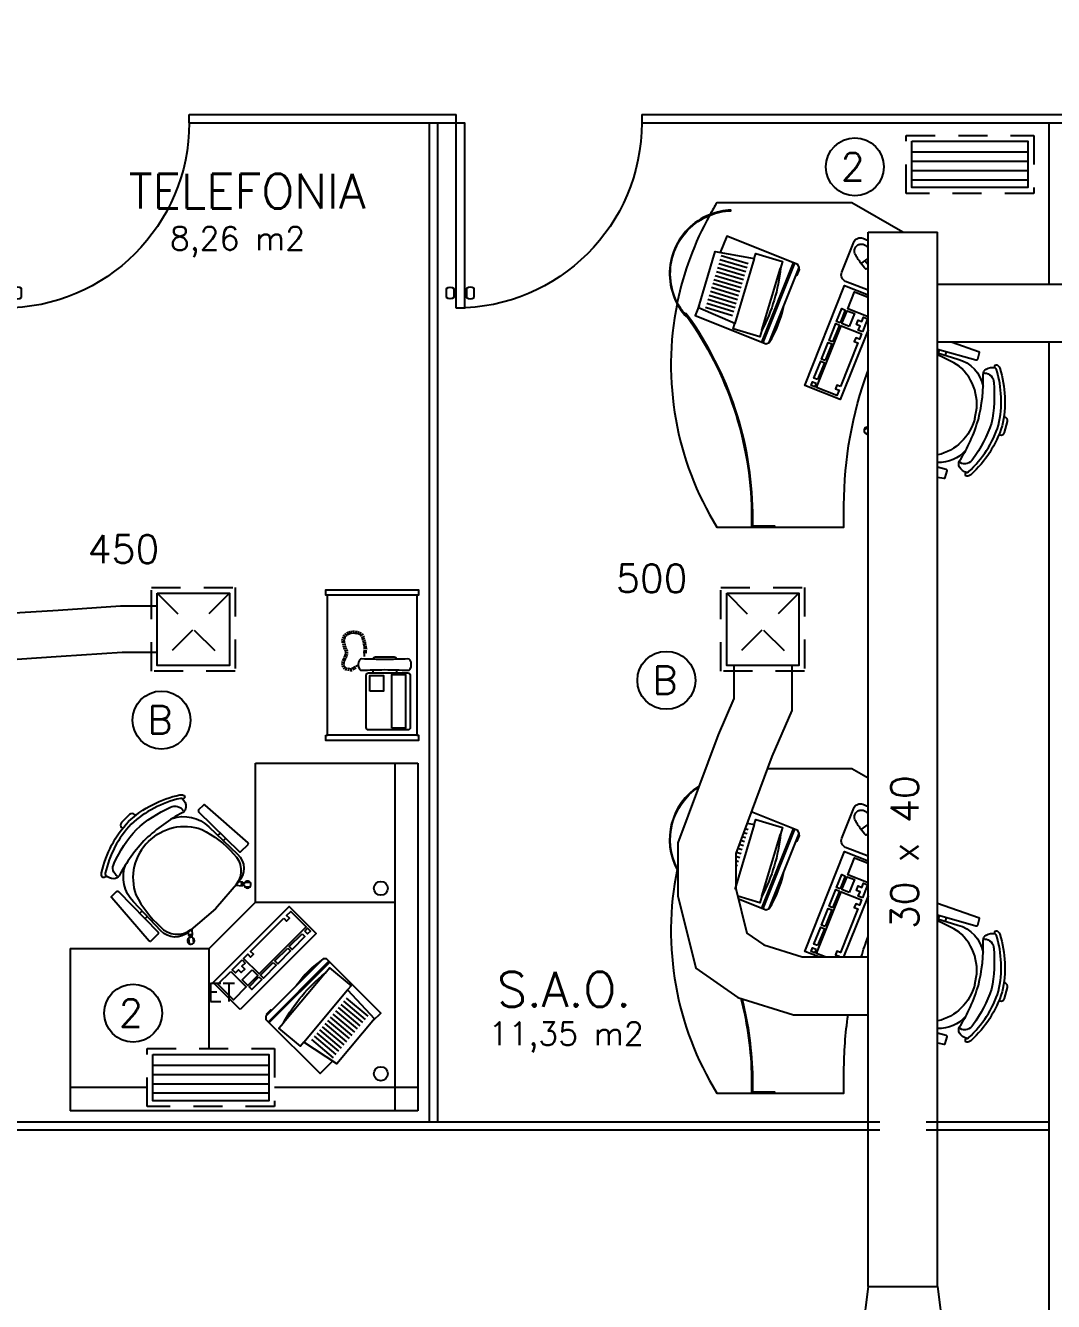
# Model space of a CAD drawing. Extents: x 372.3 to 443.5, y -41.5 to 0.6.
# Drawn here: x 406.24 to 410.67, y -10.1 to -4.59 of the extents above; entities that cross this region are included whole.
import ezdxf

# ---------------------------------------------------------------- set-up
doc = ezdxf.new("R2010")
doc.units = 0
doc.header["$MEASUREMENT"] = 0
doc.linetypes.add('HIDDEN2', pattern=[0.1875, 0.125, -0.0625])
doc.layers.get('0').update_dxf_attribs({"linetype": 'CONTINUOUS'})
for name, color, linetype in [('A1DIVS', 30, 'CONTINUOUS'), ('A1MOBI', 253, 'CONTINUOUS'), ('A1PORTA', 40, 'CONTINUOUS'), ('A2TXT25', 4, 'CONTINUOUS'), ('A2TXT50', 13, 'CONTINUOUS'), ('AC-DIFUSORES', 2, 'CONTINUOUS'), ('AC-DUTOS', 14, 'CONTINUOUS'), ('AC-DUTOSMANTIDOS', 252, 'CONTINUOUS'), ('AC-TEXTO', 7, 'CONTINUOUS')]:
    doc.layers.add(name, color=color, linetype=linetype)
doc.styles.add('ROMANS', font='ROMANS.SHX')
doc.styles.add('RSA02', font='romans', dxfattribs={"height": 0.1, "bigfont": 'acen'})
doc.styles.add('SIMPLEX-10', font='simplex.shx', dxfattribs={"height": 0.1})
doc.styles.add('SIMPLEX-15', font='simplex.shx', dxfattribs={"height": 0.15})

# ---------------------------------------------------------------- blocks, each defined once
blk = doc.blocks.new('P-P080E')
blk.add_lwpolyline([(0, 0.8), (0, 0), (0.035, 0), (0.035, 0.8)], close=True)
at = {"color": 1}
for points in [[(-0.042, 0.7535), (-0.042, 0.7151, 0.363892), (-0.0097, 0.7151), (-0.0097, 0.7535, 0.363892)], [(0.077, 0.7535), (0.077, 0.7151, -0.363892), (0.0447, 0.7151), (0.0447, 0.7535, -0.363892)]]:
    blk.add_lwpolyline(points, format="xyb", close=True, dxfattribs=at)
blk.add_arc((0, 0), 0.8, 0, 90, dxfattribs=at)

msp = doc.modelspace()

# ---------------------------------------------------------------- linework, layer by layer
at = {"layer": 'A1DIVS'}
for p, q in [((406.9476, -4.9779), (408.0992, -4.9779)), ((406.9476, -5.0129), (406.9476, -4.9779)), ((408.0992, -5.0129), (408.0992, -4.9779)), ((408.8992, -4.9779), (415.7341, -4.9779)), ((407.9842, -9.324), (407.9842, -5.0129)), ((408.0192, -9.324), (408.0192, -5.0129)), ((410.6548, -5.0129), (410.6548, -5.7103)), ((410.6548, -5.9603), (410.6548, -10.7103)), ((409.9253, -9.3245), (404.8248, -9.3241)), ((410.6548, -9.3246), (410.1253, -9.3245)), ((409.9253, -9.3595), (404.8248, -9.3591)), ((410.6548, -9.3596), (410.1253, -9.3595))]:
    msp.add_line(p, q, dxfattribs=at)
for points in [[(408.8992, -4.9779), (408.8992, -5.0129), (415.7691, -5.0129), (415.7691, -4.5937)], [(406.9476, -5.0129), (408.0992, -5.0129)], [(408.0192, -5.0129), (408.0992, -5.0129)]]:
    msp.add_lwpolyline(points, dxfattribs=at)
at = {"layer": 'A1MOBI'}
for p, q in [((409.3534, -5.6391), (409.2366, -5.604)), ((409.3586, -5.6219), (409.2418, -5.5867)), ((409.8457, -5.621), (409.8753, -5.5995)), ((409.8632, -5.6083), (409.8753, -5.625)), ((409.3378, -5.6908), (409.221, -5.6557)), ((409.343, -5.6736), (409.2262, -5.6385)), ((409.3482, -5.6564), (409.2314, -5.6212)), ((409.4176, -5.9599), (409.5544, -5.617)), ((409.4223, -5.9617), (409.559, -5.6189)), ((409.3172, -5.7594), (409.2004, -5.7243)), ((409.3224, -5.7422), (409.2056, -5.707)), ((409.3275, -5.7253), (409.2106, -5.6902)), ((409.3326, -5.7081), (409.2158, -5.6729)), ((409.3016, -5.8111), (409.1848, -5.776)), ((409.3068, -5.7939), (409.19, -5.7587)), ((409.312, -5.7766), (409.1952, -5.7415)), ((409.2913, -5.8456), (409.1745, -5.8104)), ((409.2965, -5.8284), (409.1796, -5.7932)), ((410.1791, -6.0071), (410.183, -5.9926)), ((410.2097, -6.0165), (410.2138, -6.0014)), ((409.8753, -6.3299), (409.8585, -6.3376)), ((409.8753, -6.3506), (409.8664, -6.3547)), ((407.9293, -7.0509), (407.5441, -7.0509)), ((407.6357, -7.2231), (407.6272, -7.2105)), ((407.6428, -7.2208), (407.6371, -7.2068)), ((407.6502, -7.2192), (407.6476, -7.2045)), ((407.6585, -7.2184), (407.6581, -7.2034)), ((407.667, -7.219), (407.6692, -7.2042)), ((407.6746, -7.2205), (407.6795, -7.2063)), ((407.6814, -7.2231), (407.6897, -7.2105)), ((407.6199, -7.2543), (407.6048, -7.2543)), ((407.6198, -7.2471), (407.605, -7.244)), ((407.6216, -7.2622), (407.6068, -7.2649)), ((407.6214, -7.2391), (407.6072, -7.2342)), ((407.6248, -7.232), (407.6118, -7.2244)), ((407.6298, -7.2264), (407.6183, -7.2164)), ((407.6871, -7.2281), (407.6989, -7.2187)), ((407.6904, -7.2346), (407.7042, -7.2287)), ((407.6927, -7.2416), (407.7072, -7.2377)), ((407.6947, -7.2497), (407.7094, -7.2468)), ((407.6964, -7.2573), (407.7113, -7.2553)), ((407.6978, -7.265), (407.7127, -7.2631)), ((407.6244, -7.2707), (407.61, -7.275)), ((407.6116, -7.3209), (407.6251, -7.3275)), ((407.6276, -7.2796), (407.6134, -7.2845)), ((407.615, -7.3132), (407.6289, -7.3188)), ((407.6172, -7.2917), (407.6314, -7.2867)), ((407.6174, -7.3063), (407.6319, -7.3099)), ((407.6187, -7.2991), (407.6338, -7.2988)), ((407.6981, -7.2976), (407.7132, -7.2985)), ((407.6989, -7.2897), (407.7139, -7.2907)), ((407.699, -7.2729), (407.714, -7.272)), ((407.6996, -7.2804), (407.7146, -7.2813)), ((407.618, -7.348), (407.6031, -7.3507)), ((407.6191, -7.3412), (407.6039, -7.34)), ((407.6192, -7.3554), (407.6052, -7.3608)), ((407.6217, -7.3343), (407.6072, -7.33)), ((407.6214, -7.3598), (407.6116, -7.3706)), ((407.6279, -7.3636), (407.62, -7.376)), ((407.6359, -7.365), (407.6339, -7.3798)), ((407.644, -7.3651), (407.6459, -7.38)), ((407.6504, -7.3621), (407.6579, -7.3747)), ((407.6571, -7.3574), (407.6663, -7.3691)), ((407.9293, -7.6559), (407.5441, -7.6559)), ((407.2342, -7.7758), (407.9342, -7.7758)), ((407.2342, -8.3758), (407.2342, -7.7758)), ((407.8342, -7.7758), (407.8342, -9.2758)), ((407.9342, -7.7758), (407.9342, -9.2758)), ((407.0714, -8.0887), (407.0825, -8.0777)), ((409.3534, -8.0808), (409.3379, -8.0762)), ((409.3586, -8.0636), (409.3442, -8.0593)), ((409.4176, -8.4016), (409.5544, -8.0587)), ((409.4223, -8.4034), (409.559, -8.0606)), ((409.8457, -8.0627), (409.8753, -8.0412)), ((407.0947, -8.1106), (407.1054, -8.1001)), ((409.3326, -8.1498), (409.3128, -8.1438)), ((409.3378, -8.1325), (409.3191, -8.1269)), ((409.343, -8.1153), (409.3253, -8.11)), ((409.3482, -8.0981), (409.3316, -8.0931)), ((409.3224, -8.1839), (409.3049, -8.1786)), ((409.3172, -8.2011), (409.3049, -8.1974)), ((409.3275, -8.167), (409.3065, -8.1607)), ((409.312, -8.2183), (409.3049, -8.2162)), ((409.3068, -8.2356), (409.3049, -8.235)), ((407.1863, -8.308), (407.2095, -8.3102)), ((407.1881, -8.2892), (407.2113, -8.2914)), ((406.745, -8.4134), (406.734, -8.4244)), ((407.0342, -8.5758), (407.2342, -8.3758)), ((407.2342, -8.3758), (407.8342, -8.3758)), ((406.7669, -8.4368), (406.7562, -8.4473)), ((410.1791, -8.4488), (410.183, -8.4343)), ((410.2097, -8.4582), (410.2138, -8.4431)), ((406.945, -8.531), (406.947, -8.5543)), ((406.9638, -8.5294), (406.9658, -8.5526)), ((406.4342, -8.5758), (406.4342, -9.1758)), ((406.4342, -8.5758), (407.0342, -8.5758)), ((407.0342, -9.0076), (407.0342, -8.5758)), ((407.5504, -8.6308), (407.2894, -8.8919)), ((407.554, -8.6344), (407.2929, -8.8954)), ((407.6134, -8.8031), (407.7068, -8.8815)), ((407.6249, -8.7893), (407.7184, -8.8677)), ((407.5671, -8.8582), (407.6605, -8.9366)), ((407.5786, -8.8444), (407.6721, -8.9228)), ((407.5902, -8.8306), (407.6837, -8.9091)), ((407.6018, -8.8169), (407.6952, -8.8953)), ((407.521, -8.9131), (407.6145, -8.9915)), ((407.5326, -8.8993), (407.6261, -8.9777)), ((407.5442, -8.8855), (407.6376, -8.9639)), ((407.5555, -8.872), (407.6489, -8.9504)), ((407.4748, -8.9682), (407.5682, -9.0466)), ((407.4863, -8.9544), (407.5798, -9.0329)), ((407.4979, -8.9407), (407.5913, -9.0191)), ((407.5095, -8.9269), (407.6029, -9.0053)), ((406.4342, -9.1758), (406.4342, -9.2758)), ((406.7659, -9.1758), (406.4342, -9.1758)), ((407.9342, -9.1758), (407.3159, -9.1758)), ((407.9342, -9.2758), (406.4342, -9.2758))]:
    msp.add_line(p, q, dxfattribs=at)
for points in [[(409.0517, -5.794, 0.061905), (409.0908, -5.8494), (409.093, -5.8474, -0.065281), (409.0527, -5.7893, -0.440786), (409.1914, -5.4129, -0.087098), (409.2833, -5.393), (409.2831, -5.39, 0.083712), (409.1937, -5.4088, 0.448839)], [(409.4981, -5.6408, -0.09377), (409.4177, -5.908), (409.4089, -5.9372), (409.2932, -5.9024), (409.3001, -5.8797), (409.1434, -5.8114), (409.2164, -5.5688), (409.3847, -5.5983), (409.3912, -5.5768), (409.5068, -5.6116)], [(409.0969, -5.8442), (409.0899, -5.8363), (409.0862, -5.8396), (409.093, -5.8474, -0.152369), (409.3732, -6.6925), (409.3732, -6.7583), (409.4732, -6.7583), (409.4732, -6.7533), (409.3782, -6.7533), (409.3782, -6.6925, 0.152418)], [(410.4534, -6.3214, -0.132145), (410.3187, -6.5316, -0.124165), (410.3056, -6.5374, -1.038498), (410.3005, -6.5218, -0.208847), (410.2696, -6.4984, -0.264841), (410.2698, -6.472, 0.070376), (410.3509, -6.2935, 0.070376), (410.3715, -6.0986, -0.264841), (410.3847, -6.0757, -0.208847), (410.4232, -6.0712, -1.038498), (410.4355, -6.0603, -0.124165), (410.4438, -6.072, -0.132145)], [(407.7911, -7.3726, -0.013453), (407.8911, -7.3753, 0.283708), (407.9003, -7.3703, 0.265397), (407.9003, -7.331, 0.283708), (407.8911, -7.326, -0.013453), (407.7911, -7.3286, -0.013453), (407.6911, -7.326, 0.283708), (407.6818, -7.331, 0.265397), (407.6818, -7.3703, 0.283708), (407.6911, -7.3753, -0.013453)], [(407.9011, -7.3965), (407.9011, -7.6225, -0.414214), (407.8911, -7.6325), (407.7211, -7.6325, -0.414214), (407.7111, -7.6225), (407.7111, -7.3965), (407.7111, -7.3967, -0.414214), (407.7211, -7.3867), (407.8911, -7.3867, -0.414214), (407.9011, -7.3967)], [(406.6859, -8.0275, -0.132145), (406.9075, -7.9126, -0.124165), (406.9217, -7.914, -1.038498), (406.9184, -7.9301, -0.208847), (406.9334, -7.9658, -0.264841), (406.9201, -7.9886, 0.070376), (406.7608, -8.1028, 0.070376), (406.6457, -8.2615, -0.264841), (406.6229, -8.2747, -0.208847), (406.5873, -8.2595, -1.038498), (406.5712, -8.2628, -0.124165), (406.5698, -8.2485, -0.132145)], [(407.2013, -8.1269, 0.414214), (407.2014, -8.1194), (407.0163, -7.9577, 0.414214), (407.0087, -7.9576), (406.9883, -7.9779, 0.414214), (406.9883, -7.9855), (407.1632, -8.1573, 0.414214), (407.1708, -8.1573)], [(406.7826, -8.5435, -0.414214), (406.7751, -8.5434), (406.6143, -8.3575, -0.414214), (406.6143, -8.35), (406.6347, -8.3297, -0.414214), (406.6423, -8.3297), (406.8132, -8.5055, -0.414214), (406.8131, -8.5131)], [(410.4534, -8.7631, -0.132145), (410.3187, -8.9733, -0.124165), (410.3056, -8.9791, -1.038498), (410.3005, -8.9635, -0.208847), (410.2696, -8.9401, -0.264841), (410.2698, -8.9137, 0.070376), (410.3509, -8.7352, 0.070376), (410.3715, -8.5403, -0.264841), (410.3847, -8.5174, -0.208847), (410.4232, -8.5129, -1.038498), (410.4355, -8.502, -0.124165), (410.4438, -8.5137, -0.132145)], [(407.354, -8.8958, -0.09377), (407.5334, -8.682), (407.553, -8.6587), (407.6455, -8.7363), (407.6303, -8.7545), (407.7473, -8.8791), (407.5845, -9.0731), (407.4415, -8.9796), (407.427, -8.9968), (407.3345, -8.9192)]]:
    msp.add_lwpolyline(points, format="xyb", close=True, dxfattribs=at)
for points in [[(410.0258, -5.4858), (409.8049, -5.3583), (409.2232, -5.3583, 0.010935), (409.1937, -5.4088)], [(409.1914, -5.4129, 0.075445), (409.0527, -5.7893)], [(409.8753, -5.7361), (409.7786, -5.6975, -0.414214), (409.7618, -5.6585), (409.8137, -5.5285, -0.414214), (409.8527, -5.5117), (409.8753, -5.5208)], [(409.8753, -5.6399, -0.013838), (409.8652, -5.6454, -0.021345), (409.8429, -5.6171, -0.027602), (409.8176, -5.5779, -0.092672), (409.8165, -5.5644, -0.102508), (409.8204, -5.5516, -0.109899), (409.8288, -5.5422, -0.109899), (409.8403, -5.5373, -0.102508), (409.8537, -5.5375, -0.092672), (409.8661, -5.5428, -0.008245), (409.8753, -5.5533, -0.008245)], [(409.0517, -5.794, 0.189731), (409.2232, -6.7583), (409.7712, -6.7583), (409.7712, -6.6633, -0.088182), (409.8753, -6.0827, -0.088182)], [(410.2379, -5.9603), (410.3509, -5.9997, -0.414214), (410.3546, -6.0062), (410.3471, -6.034, -0.414214), (410.3405, -6.0378), (410.1753, -5.9907)], [(410.1753, -6.006), (410.2618, -6.0325, -0.290935), (410.3714, -6.1517)], [(410.3352, -6.2893, 0.299563), (410.2675, -6.0629, 0.056845), (410.1753, -6.016, 0.056845)], [(410.3772, -6.0932, -0.405482), (410.4172, -6.1342, -0.077014), (410.407, -6.3088, -0.077014), (410.3272, -6.4644, -0.405482), (410.272, -6.4795)], [(410.3005, -6.5218, 0.054815), (410.3028, -6.5217, 0.122717), (410.3087, -6.519, 0.130999), (410.4379, -6.3172, 0.130999), (410.4289, -6.0778, 0.122717), (410.4251, -6.0725, 0.054815), (410.4232, -6.0712)], [(410.3352, -6.2893, -0.280768), (410.1753, -6.4464, -0.280768)], [(410.4412, -6.3589), (410.4454, -6.36, 0.414214), (410.4638, -6.3495), (410.4766, -6.3025, 0.414214), (410.4661, -6.2841), (410.4619, -6.283)], [(410.2966, -6.4262, -0.230591), (410.1753, -6.4787, -0.230591)], [(410.1753, -6.5415), (410.2019, -6.5468, 0.414214), (410.2084, -6.543), (410.216, -6.5153, 0.414214), (410.2123, -6.5087), (410.1753, -6.4991)], [(407.7404, -7.328), (407.7404, -7.3274), (407.7404, -7.3276, -0.414214), (407.7504, -7.3176), (407.8323, -7.3176, -0.414214), (407.8423, -7.3276), (407.8423, -7.3274), (407.8423, -7.3279, -0.414214)], [(407.8423, -7.3734), (407.8423, -7.3867, -0.414214)], [(409.1461, -7.8747, 0.391497), (409.0517, -8.2357, 0.00594), (409.0549, -8.2414, 0.00594)], [(409.0549, -8.2352, -0.00433), (409.0527, -8.231, -0.383379), (409.1443, -7.8794)], [(406.9184, -7.9301, 0.054815), (406.9163, -7.9291, 0.122717), (406.9098, -7.9284, 0.130999), (406.6972, -8.0389, 0.130999), (406.5856, -8.2509, 0.122717), (406.5862, -8.2574, 0.054815), (406.5873, -8.2595)], [(406.6381, -8.2633, -0.405482), (406.6239, -8.2079, -0.077014), (406.7198, -8.0616, -0.077014), (406.8666, -7.9665, -0.405482), (406.9219, -7.9809)], [(409.8753, -8.1778), (409.7786, -8.1392, -0.414214), (409.7618, -8.1002), (409.8137, -7.9702, -0.414214), (409.8527, -7.9534), (409.8753, -7.9624)], [(409.8753, -8.0816, -0.013838), (409.8652, -8.0871, -0.021345), (409.8429, -8.0588, -0.027602), (409.8176, -8.0196, -0.092672), (409.8165, -8.0061, -0.102508), (409.8204, -7.9933, -0.109899), (409.8288, -7.9839, -0.109899), (409.8403, -7.9789, -0.102508), (409.8537, -7.9792, -0.092672), (409.8661, -7.9845, -0.008245), (409.8753, -7.995, -0.008245)], [(406.7152, -8.0012), (406.7121, -7.9981, 0.414214), (406.6909, -7.998), (406.6564, -8.0323, 0.414214), (406.6563, -8.0535), (406.6594, -8.0566)], [(406.874, -8.0149, -0.290935), (407.0318, -8.0513), (407.1566, -8.1691, -0.412043), (407.1606, -8.2893), (407.0611, -8.4047), (406.9452, -8.5036, -0.412043), (406.8251, -8.499), (406.7079, -8.3735, -0.290935), (406.6723, -8.2156)], [(409.3534, -8.0345), (409.3847, -8.04), (409.3912, -8.0185), (409.5068, -8.0533), (409.4981, -8.0824, -0.09377), (409.4177, -8.3497), (409.4089, -8.3789), (409.3132, -8.3501)], [(406.7723, -8.1143, -0.297383), (407.0018, -8.0621, -0.101827), (407.1394, -8.1677, -0.39882), (407.1502, -8.2994)], [(406.7723, -8.1143, 0.299563), (406.7181, -8.3443, 0.095783), (406.8237, -8.4817, 0.39882), (406.9554, -8.4932)], [(409.0517, -8.2357, 0.189731), (409.2232, -9.2), (409.7712, -9.2), (409.7712, -9.1049, -0.036193), (409.7892, -8.862, -0.036193)], [(409.0549, -8.2205, 0.002004), (409.0527, -8.231)], [(407.1484, -8.3024), (407.1755, -8.3049), (407.1757, -8.303, -0.447214), (407.1767, -8.2919), (407.1769, -8.29), (407.1613, -8.2885)], [(410.1753, -8.3801), (410.3509, -8.4414, -0.414214), (410.3546, -8.4479), (410.3471, -8.4757, -0.414214), (410.3405, -8.4794), (410.1753, -8.4324)], [(410.1753, -8.4477), (410.2618, -8.4742, -0.290935), (410.3714, -8.5933)], [(410.3352, -8.7309, 0.299563), (410.2675, -8.5046, 0.056845), (410.1753, -8.4576, 0.056845)], [(406.9584, -8.4915), (406.9607, -8.5186), (406.9588, -8.5188, 0.447214), (406.9477, -8.5197), (406.9458, -8.5199), (406.9444, -8.5043)], [(409.8457, -8.612, -0.013714), (409.8753, -8.5244, -0.013714)], [(410.3005, -8.9635, 0.054815), (410.3028, -8.9634, 0.122717), (410.3087, -8.9607, 0.130999), (410.4379, -8.7589, 0.130999), (410.4289, -8.5194, 0.122717), (410.4251, -8.5142, 0.054815), (410.4232, -8.5129)], [(410.3772, -8.5349, -0.405482), (410.4172, -8.5759, -0.077014), (410.407, -8.7505, -0.077014), (410.3272, -8.9061, -0.405482), (410.272, -8.9212)], [(410.3352, -8.7309, -0.280768), (410.1753, -8.8881, -0.280768)], [(410.4412, -8.8006), (410.4454, -8.8017, 0.414214), (410.4638, -8.7912), (410.4766, -8.7442, 0.414214), (410.4661, -8.7258), (410.4619, -8.7247)], [(409.3271, -8.7914, -0.058041), (409.3732, -9.1342), (409.3732, -9.2), (409.4732, -9.2), (409.4732, -9.195), (409.3782, -9.195), (409.3782, -9.1342, 0.057533), (409.3327, -8.7932, 0.057533)], [(410.2966, -8.8679, -0.230591), (410.1753, -8.9204, -0.230591)], [(410.1753, -8.9832), (410.2019, -8.9884, 0.414214), (410.2084, -8.9847), (410.216, -8.9569, 0.414214), (410.2123, -8.9504), (410.1753, -8.9408)]]:
    msp.add_lwpolyline(points, format="xyb", dxfattribs=at)
for points in [[(409.1462, -5.8021), (409.1291, -5.8448), (409.4362, -5.9673), (409.4492, -5.9617), (409.5786, -5.6374), (409.573, -5.6244), (409.2659, -5.502), (409.2377, -5.5726)], [(409.3847, -5.5983), (409.3001, -5.8797)], [(409.4177, -5.908), (409.4981, -5.6408)], [(409.5661, -5.6687), (409.5702, -5.6704), (409.5796, -5.6467), (409.5755, -5.6451)], [(409.8753, -5.9063), (409.7554, -6.2071), (409.6025, -6.1461), (409.7743, -5.7151), (409.8753, -5.7554)], [(409.8753, -5.8501), (409.7882, -5.8154), (409.8171, -5.7429), (409.8753, -5.7661)], [(407.7037, -7.3156), (407.7038, -7.3086), (407.7038, -7.3026)], [(407.6664, -7.3584), (407.6668, -7.358), (407.6698, -7.356), (407.6743, -7.3537), (407.6767, -7.3527)], [(407.7404, -7.3867), (407.7404, -7.3733)], [(409.8753, -7.8406), (409.8049, -7.8), (409.4406, -7.8)], [(409.3159, -8.361), (409.4362, -8.409), (409.4492, -8.4034), (409.5786, -8.0791), (409.573, -8.0661), (409.3715, -7.9858)], [(409.3847, -8.04), (409.3001, -8.3214)], [(409.4177, -8.3497), (409.4981, -8.0824)], [(409.5661, -8.1104), (409.5702, -8.1121), (409.5796, -8.0884), (409.5755, -8.0867)], [(409.6632, -8.612), (409.6025, -8.5878), (409.7743, -8.1568), (409.8753, -8.1971)], [(409.8753, -8.2918), (409.7882, -8.2571), (409.8171, -8.1846), (409.8753, -8.2078)], [(409.6901, -8.612), (409.6526, -8.597), (409.7589, -8.3304), (409.8472, -8.3656), (409.8379, -8.3888), (409.8221, -8.3826), (409.8158, -8.3983), (409.8316, -8.4046), (409.7564, -8.5932), (409.7406, -8.5869), (409.7343, -8.6027), (409.7501, -8.609), (409.7489, -8.612)], [(409.8753, -8.348), (409.77, -8.612)], [(407.7411, -8.8865), (407.7736, -8.854), (407.5398, -8.6202), (407.5257, -8.6202), (407.2788, -8.8671), (407.2788, -8.8812), (407.5126, -9.115), (407.5663, -9.0613)], [(407.5334, -8.682), (407.354, -8.8958)], [(407.4415, -8.9796), (407.6303, -8.7545)], [(407.3026, -8.8433), (407.2995, -8.8401), (407.2815, -8.8582), (407.2846, -8.8613)]]:
    msp.add_lwpolyline(points, dxfattribs=at)
for points in [[(409.755, -5.877), (409.7392, -5.8707), (409.7615, -5.8149), (409.7772, -5.8212)], [(409.794, -5.8925), (409.7624, -5.8799), (409.7847, -5.8242), (409.8163, -5.8368)], [(409.7564, -6.1515), (409.7406, -6.1452), (409.7343, -6.161), (409.7501, -6.1673), (409.7408, -6.1905), (409.6526, -6.1553), (409.7589, -5.8887), (409.8472, -5.9239), (409.8379, -5.9472), (409.8221, -5.9409), (409.8158, -5.9567), (409.8316, -5.9629)], [(409.7226, -5.9582), (409.7068, -5.9519), (409.7357, -5.8795), (409.7515, -5.8858)], [(409.8507, -5.9151), (409.8332, -5.9082), (409.8405, -5.8901), (409.8247, -5.8838), (409.8325, -5.8642), (409.8483, -5.8705), (409.8555, -5.8524), (409.8729, -5.8594)], [(409.6902, -6.0395), (409.6744, -6.0332), (409.7033, -5.9608), (409.7191, -5.9671)], [(409.6578, -6.1208), (409.642, -6.1145), (409.6709, -6.042), (409.6867, -6.0483)], [(409.6515, -6.1366), (409.6452, -6.1524), (409.6294, -6.1461), (409.6357, -6.1303)], [(407.5367, -7.6559), (407.5441, -7.6559), (407.5441, -7.0509), (407.5367, -7.0509), (407.5367, -7.0284), (407.9367, -7.0284), (407.9367, -7.0509), (407.9293, -7.0509), (407.9293, -7.6559), (407.9367, -7.6559), (407.9367, -7.6784), (407.5367, -7.6784)], [(407.7261, -7.4653), (407.7261, -7.3982), (407.7861, -7.3982), (407.7861, -7.4653)], [(407.8211, -7.6253), (407.8211, -7.3934), (407.8811, -7.3934), (407.8811, -7.6253)], [(409.755, -8.3187), (409.7392, -8.3124), (409.7615, -8.2566), (409.7772, -8.2629)], [(409.794, -8.3342), (409.7624, -8.3216), (409.7847, -8.2659), (409.8163, -8.2785)], [(409.8507, -8.3568), (409.8332, -8.3499), (409.8405, -8.3317), (409.8247, -8.3254), (409.8325, -8.3059), (409.8483, -8.3122), (409.8555, -8.2941), (409.8729, -8.3011)], [(409.7226, -8.3999), (409.7068, -8.3936), (409.7357, -8.3212), (409.7515, -8.3275)], [(407.167, -8.8389), (407.0506, -8.7225), (407.3787, -8.3944), (407.4951, -8.5108)], [(407.3558, -8.445), (407.3678, -8.4571), (407.3798, -8.445), (407.3678, -8.433), (407.3855, -8.4153), (407.4527, -8.4825), (407.2497, -8.6855), (407.1825, -8.6183), (407.2002, -8.6006), (407.2122, -8.6126), (407.2243, -8.6006), (407.2122, -8.5886)], [(409.6902, -8.4812), (409.6744, -8.4749), (409.7033, -8.4025), (409.7191, -8.4087)], [(407.4343, -8.5122), (407.4463, -8.5242), (407.3911, -8.5794), (407.3791, -8.5674)], [(407.4463, -8.5002), (407.4583, -8.4882), (407.4703, -8.5002), (407.4583, -8.5122)], [(409.6578, -8.5625), (409.642, -8.5562), (409.6709, -8.4837), (409.6867, -8.49)], [(407.3724, -8.5741), (407.3844, -8.5861), (407.3293, -8.6413), (407.3172, -8.6292)], [(409.6515, -8.5783), (409.6452, -8.594), (409.6294, -8.5878), (409.6357, -8.572)], [(407.1758, -8.625), (407.1891, -8.6383), (407.1753, -8.6521), (407.1873, -8.6641), (407.1725, -8.6789), (407.1605, -8.6669), (407.1467, -8.6807), (407.1334, -8.6674)], [(407.3105, -8.636), (407.3225, -8.648), (407.2674, -8.7031), (407.2554, -8.6911)], [(407.1267, -8.6741), (407.1939, -8.7413), (407.1387, -8.7965), (407.0715, -8.7293)], [(407.219, -8.6681), (407.243, -8.6922), (407.2006, -8.7346), (407.1765, -8.7106)], [(407.2487, -8.6978), (407.2607, -8.7098), (407.2183, -8.7523), (407.2062, -8.7402)]]:
    msp.add_lwpolyline(points, close=True, dxfattribs=at)
for centre, radius in [((407.1803, -8.2978), 0.005), ((407.7742, -8.3158), 0.03), ((406.9536, -8.5234), 0.005), ((407.7742, -9.1158), 0.03)]:
    msp.add_circle(centre, radius, dxfattribs=at)
for centre, radius, start, end in [((409.0503, -5.7138), 0.4697, 328.1403, 348.3716), ((409.8731, -6.3413), 0.015, 81.4124, 278.5876), ((409.0503, -8.1555), 0.4697, 328.1403, 348.3716), ((407.1988, -8.2997), 0.015, 186.3132, 162.1335), ((406.9554, -8.5418), 0.015, 107.5657, 83.386), ((407.7943, -9.0055), 0.4697, 124.8843, 145.1157)]:
    msp.add_arc(centre, radius, start, end, dxfattribs=at)
at = {"layer": 'AC-DIFUSORES', "color": 253, "linetype": 'HIDDEN2'}
for points in [[(410.0396, -5.0677), (410.5896, -5.0677), (410.5896, -5.3177), (410.0396, -5.3177)], [(406.7852, -7.0181), (407.1462, -7.0181), (407.1462, -7.3791), (406.7852, -7.3791)], [(409.2405, -7.0181), (409.6015, -7.0181), (409.6015, -7.3791), (409.2405, -7.3791)], [(406.7659, -9.0076), (407.3159, -9.0076), (407.3159, -9.2576), (406.7659, -9.2576)]]:
    msp.add_lwpolyline(points, close=True, dxfattribs=at)
at = {"layer": 'AC-DIFUSORES'}
for points in [[(410.0646, -5.0927), (410.5646, -5.0927), (410.5646, -5.2927), (410.0646, -5.2927)], [(406.8102, -7.0431), (407.1212, -7.0431), (407.1212, -7.3541), (406.8102, -7.3541)], [(409.2655, -7.0431), (409.5765, -7.0431), (409.5765, -7.3541), (409.2655, -7.3541)], [(406.7909, -9.0326), (407.2909, -9.0326), (407.2909, -9.2326), (406.7909, -9.2326)]]:
    msp.add_lwpolyline(points, close=True, dxfattribs=at)
at = {"layer": 'AC-DIFUSORES', "color": 253, "linetype": 'HIDDEN2'}
for points in [[(407.1212, -7.0431), (406.8102, -7.3541)], [(406.8102, -7.0431), (407.1212, -7.3541)], [(409.5765, -7.0431), (409.2655, -7.3541)], [(409.2655, -7.0431), (409.5765, -7.3541)]]:
    msp.add_lwpolyline(points, dxfattribs=at)
at = {"layer": 'AC-DUTOS', "ltscale": 0.2}
for p, q in [((409.8753, -5.4858), (410.1753, -5.4858)), ((409.8753, -10.0337), (409.8753, -5.4858)), ((410.1753, -10.0337), (410.1753, -5.4858)), ((409.8753, -10.0337), (409.8253, -10.4337)), ((409.8753, -10.0337), (410.1753, -10.0337)), ((410.1753, -10.0337), (410.2253, -10.4337))]:
    msp.add_line(p, q, dxfattribs=at)
for points in [[(412.027, -5.7103), (410.1753, -5.7103)], [(412.027, -5.9603), (410.1753, -5.9603)]]:
    msp.add_lwpolyline(points, dxfattribs=at)
at = {"layer": 'AC-DUTOS'}
for points in [[(406.8102, -7.0986), (406.6515, -7.0986), (406.3826, -7.117), (406.1692, -7.1303), (405.9437, -7.1966), (405.6877, -7.2697), (405.3938, -7.2941), (405.0816, -7.3191), (404.8248, -7.3191)], [(406.8102, -7.2986), (406.6583, -7.2986), (406.3957, -7.3165), (406.2041, -7.3285), (405.9993, -7.3887), (405.7238, -7.4674), (405.4101, -7.4935), (405.0896, -7.5191), (404.8248, -7.5191)], [(409.296, -7.3541), (409.296, -7.497), (409.2284, -7.6533), (409.0549, -8.1201), (409.0549, -8.3477), (409.1332, -8.6609), (409.3139, -8.7873), (409.5531, -8.862), (409.8753, -8.862)], [(409.546, -7.3541), (409.546, -7.5488), (409.4604, -7.7466), (409.3049, -8.1651), (409.3049, -8.3169), (409.3531, -8.5096), (409.4255, -8.5602), (409.5913, -8.612), (409.8753, -8.612)]]:
    msp.add_lwpolyline(points, dxfattribs=at)
at = {"layer": 'AC-DUTOSMANTIDOS'}
for points in [[(410.0646, -5.1389), (410.5646, -5.1389)], [(410.0646, -5.1789), (410.5646, -5.1789)], [(410.0646, -5.2189), (410.5646, -5.2189)], [(410.0646, -5.2589), (410.5646, -5.2589)], [(406.7909, -9.0788), (407.2909, -9.0788)], [(406.7909, -9.1188), (407.2909, -9.1188)], [(406.7909, -9.1588), (407.2909, -9.1588)], [(406.7909, -9.1988), (407.2909, -9.1988)]]:
    msp.add_lwpolyline(points, dxfattribs=at)
at = {"layer": 'AC-TEXTO', "color": 66}
for centre in [(409.8185, -5.2034), (409.0054, -7.4187), (406.8281, -7.59), (406.7059, -8.8543)]:
    msp.add_circle(centre, 0.125, dxfattribs=at)

# ---------------------------------------------------------------- block references
at = {"layer": 'A1PORTA', "xscale": -1, "rotation": 180}
for p in [(406.1476, -5.0129), (408.0992, -5.0129)]:
    msp.add_blockref('P-P080E', p, dxfattribs=at)

# ---------------------------------------------------------------- texts
at = {"layer": 'A1MOBI', "style": 'RSA02'}
msp.add_attdef('ET', (407.0259, -8.8044), 'ET', height=0.08, dxfattribs=at)
at = {"layer": 'A2TXT25', "style": 'SIMPLEX-10'}
for s, p in [('8,26 m2', (406.8642, -5.5622)), ('11,35 m2', (408.239, -8.9927))]:
    msp.add_text(s, height=0.1, dxfattribs=at).set_placement(p)
at = {"layer": 'A2TXT50', "style": 'SIMPLEX-15'}
for s, p in [('TELEFONIA', (406.6868, -5.3837)), ('S.A.O.', (408.2751, -8.8269))]:
    msp.add_text(s, height=0.15, dxfattribs=at).set_placement(p)
at = {"layer": 'AC-TEXTO', "style": 'ROMANS'}
for s, p in [('2', (409.7575, -5.2627)), ('450', (406.5101, -6.9125)), ('500', (408.7882, -7.039)), ('B', (408.9445, -7.478)), ('B', (406.7672, -7.6493)), ('2', (406.6449, -8.9137))]:
    msp.add_text(s, height=0.12, dxfattribs=at).set_placement(p)
msp.add_text('30 x 40', height=0.12, rotation=90, dxfattribs=at).set_placement((410.0934, -8.492))

doc.saveas('drawing.dxf')
